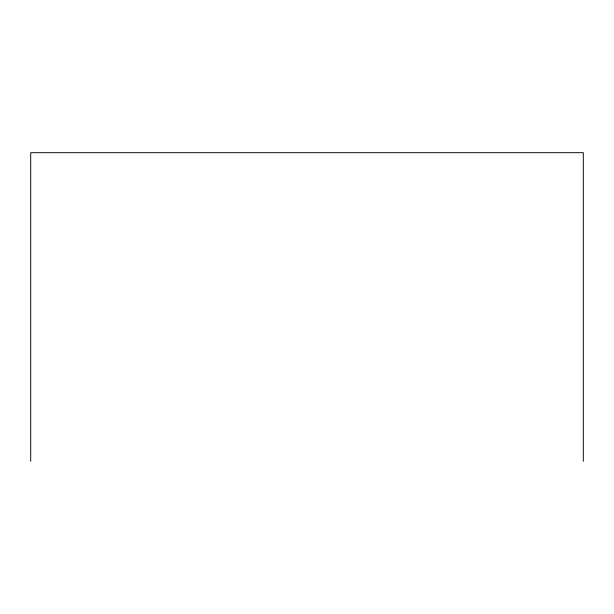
<?xml version="1.0" encoding="UTF-8"?>
<svg xmlns="http://www.w3.org/2000/svg" width="614" height="614" viewBox="0 0 614 614"><rect width="100%" height="100%" fill="white"/><g stroke="black" fill="none" stroke-linecap="round" stroke-linejoin="round"><path stroke-width="0.92" d="M583.3 461.314L583.3 152.686L30.7 152.686L30.7 461.314"/></g></svg>
